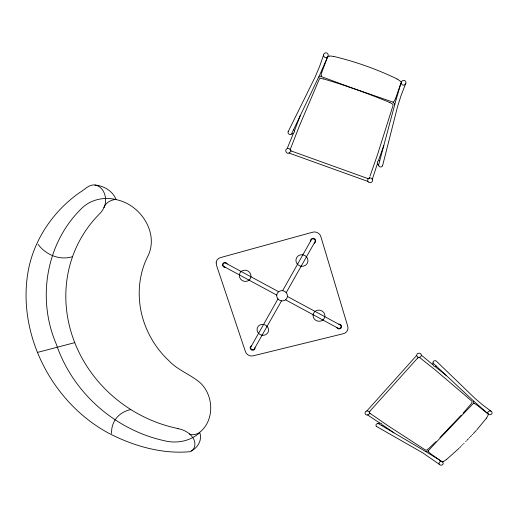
<?xml version="1.0" encoding="UTF-8"?>
<svg xmlns="http://www.w3.org/2000/svg" width="518" height="518" viewBox="0 0 518 518"><rect width="100%" height="100%" fill="white"/><g stroke="black" fill="none" stroke-linecap="round" stroke-linejoin="round"><path stroke-width="0.78" d="M276.78 295.053L276.774 295.092A5.284 4.999 19 0 0 277.972 298.886L278.017 298.925A5.381 5.089 19 0 0 281.527 300.841M285.522 299.805A5.381 5.089 19 0 0 287.373 296.49L287.393 296.438A5.284 4.999 18.9 0 0 286.195 292.644L286.156 292.605M321.121 75.259L321.348 76.606L352.123 87.995L393.084 102.143L393.984 101.476A16.149 15.546 -53.1 0 0 395.454 98.698M428.606 451.897L428.179 450.893L434.382 444.133L473.31 403.477L473.776 401.185L433.508 363.519M382.621 165.546L397.552 106.643L401.152 95.293L405.529 84.058M378.677 164.62L395.694 101.075L401.126 82.589M433.106 362.768C432.096 363.934 433.942 368.078 436.234 366.058M321.743 72.475L327.667 56.721A2.545 2.441 -72.6 0 0 328.062 55.996A2.409 2.312 -72.6 0 0 326.45 52.875A2.409 2.312 -72.6 0 0 323.595 54.979L319.651 66.323L315.022 77.26L288.196 131.643M400.841 83.417L395.493 98.711M293.182 133.89L287.16 148.627C284.039 149.812 286.493 154.662 289.005 153.03L367.968 181.462C368.835 184.168 374.067 182.181 372.3 179.299L377.292 164.096M290.261 149.404L299.164 126.483L318.712 80.491L319.593 78.626L321.147 78.49A23.822 23.284 -72.9 0 1 323.627 78.963M400.964 83.689L401.249 82.835M378.639 159.991L383.857 145.377M369.994 176.204L377.531 154.591L391.478 110.386L393.136 104.94L392.294 103.917A21.639 20.973 -45.5 0 0 389.776 102.525M369.599 177.279L369.379 177.862M294.813 129.908L300.323 115.462M327.92 56.604L327.706 57.155M327.583 56.928L320.344 73.55L291.783 133.417M103.995 207.407C108.158 199.378 104.157 185.256 93.59 184.92C88.112 185.101 84.279 190.119 79.727 192.502C53.969 210.599 34.712 238.241 28.522 269.276C16.194 333.178 51.392 401.916 107.984 432.821C132.815 445.849 161.888 454.331 190.009 451.683C196.277 449.397 196.089 440.734 191.906 436.486C191.53 435.521 187.71 432.834 190.223 434.239C190.941 434.524 191.712 434.667 192.482 434.686C194.457 434.738 196.387 434.129 198.187 433.359C215.203 421.989 214.374 394.081 198.724 381.52C189.225 374.015 177.266 369.716 168.803 360.632C159.557 351.987 152.091 341.453 147.028 329.856C136.856 307.187 136.331 280.108 147.164 257.575C159.991 234.24 141.265 205.05 116.867 199.78C104.636 196.49 90.715 199.326 81.637 208.417C45.985 243.136 36.797 298.828 56.281 344.12C72.63 392.644 115.113 430.147 165.106 440.889C177.046 443.764 190.488 441.096 199.657 432.666M104.034 207.323C105.789 202.292 111.635 199.754 116.006 199.365C112.633 190.902 103.768 185.781 94.956 184.991M250.867 346.963L277.991 298.892M224.08 266.628L276.774 295.105A5.381 5.089 19 0 1 278.645 291.783A5.413 5.115 19 0 1 282.614 290.708L311.299 239.853M254.973 347.785L254.96 347.753A2.448 2.26 21.7 0 1 253.172 350.2A2.448 2.26 21.7 0 1 250.317 348.659A2.448 2.26 21.7 0 1 251.45 345.882L251.515 345.823M254.312 348.899L281.546 300.829A5.413 5.122 19 0 0 285.496 299.792L338.001 328.166M314.918 241.9L286.195 292.651A5.381 5.089 19 0 0 282.647 290.734M369.813 411.298L417.657 358.048M381.863 425.634C382.912 423.051 379.351 422.72 377.823 423.588M486.402 418.233L476.916 429.739M476.301 430.413L473.329 433.618M463.066 413.202L470.525 404.597A19.833 17.729 -1.4 0 0 471.937 402.538L472.105 401.398L464.568 394.871L435.334 370.027L419.619 357.511M461.266 415.138L439.931 437.593M472.274 434.751L472.63 434.369M471.542 435.521L470.422 436.7M469.263 437.911L469.658 437.503M468.473 438.733L466.847 440.417M465.643 441.653L466.038 441.245M463.701 443.641L464.076 443.253M436.026 441.595L428.904 448.374A21.4 18.959 4 0 1 427.188 449.708L425.913 450.239L424.397 449.333L387.807 425.615L370.182 413.448M462.574 444.781L462.943 444.405M473.31 403.477L474.326 403.567M461.48 445.881L461.842 445.519M460.767 446.594L459.719 447.63M459.045 448.297L446.38 459.628M191.375 450.977C197.837 447.617 202.493 439.821 199.754 432.582M377.836 423.588L377.849 423.582A1.923 1.716 6.9 0 0 376.664 426.618M328.736 56.307L329.124 56.184M314.277 243.084L314.238 243.097A2.577 2.499 12 0 0 315.553 240.028A2.577 2.499 12 0 0 312.548 238.403A2.577 2.499 12 0 0 310.567 241.09L310.586 241.123M378.664 423.808L425.828 451.618L428.179 450.893M443.175 461.434L442.825 461.506M37.607 352.382L74.747 342.644M318.628 77.163L321.348 76.606M225.33 267.327L225.362 267.32A2.512 2.376 32.3 0 1 222.591 265.43A2.512 2.376 32.3 0 1 224.074 262.639A2.512 2.376 32.3 0 1 227.162 263.882L227.234 263.953M338.772 324.216L338.804 324.21A2.525 2.357 8.6 0 1 341.517 326.087A2.525 2.357 8.6 0 1 339.892 328.794A2.525 2.357 8.6 0 1 336.797 327.544L336.726 327.473M291.161 134.104C293.719 134.324 296.154 130.458 293.57 129.74M379.532 422.889L367.566 414.924C365.255 415.922 363.565 411.447 366.848 410.968L416.718 355.354C416.304 352.557 421.438 352.331 421.322 355.134L432.621 364.53M367.294 178.354L291.537 151.088M333.378 56.339C355.29 61.532 376.793 69.172 397.079 78.943M379.746 160.664C377.357 159.861 376.385 163.481 378.736 165.579M323.633 78.95C346.063 85.606 368.194 93.493 389.789 102.499M225.945 263.261L278.652 291.738M287.386 296.458L340.048 324.909M376.703 426.567L422.999 453.01L439.465 464.432M425.828 451.618L442.068 461.635M130.814 409.563L130.827 409.57A28.891 25.201 28.7 0 0 115.902 418.764L114.931 420.202A28.891 25.201 28.7 0 0 111.616 433.508M490.941 411.117L482.698 404.972L474.935 398.342L436.298 361.078A2.007 1.826 -1.6 0 0 433.035 362.781M382.744 425.019L393.958 432.854M370.143 413.416L369.658 413.066M488.034 413.746L488.06 413.765A2.286 2.014 -3.1 0 0 488.532 414.264A2.169 1.91 -3 0 0 492.003 413.364A2.169 1.91 -3 0 0 489.737 410.91A2.169 1.91 -3 0 0 488.034 413.746L473.776 401.185M442.443 461.985A2.201 1.923 2.9 0 0 441.796 461.642L430.328 453.515A15.501 13.636 2.1 0 1 428.587 451.91M488.066 413.992L476.722 404.908A14.491 12.827 -1.3 0 0 474.346 403.528M435.644 367.055L446.645 375.777M393.091 102.143L394.833 104.293M290.261 149.812A2.305 2.286 69.1 0 1 290.352 150.039L290.352 150.039A3.872 3.84 76.2 0 0 291.556 151.042M372.274 179.26L372.3 179.299A2.428 2.37 -22.1 0 0 369.153 178.166M367.968 181.462A2.422 2.363 -22.1 0 1 369.107 178.186M405.51 84.046A2.415 2.299 -51.2 0 1 401.23 82.874A2.564 2.448 -51.2 0 1 401.418 82.025M401.398 82.019A2.435 2.318 -51.2 0 1 404.713 80.64A2.435 2.318 -51.2 0 1 405.542 84.065M382.692 165.566A2.13 2.072 -29.3 0 1 378.664 165.598M290.358 150.045A2.383 2.363 69.1 0 1 289.005 153.024M287.16 148.621A2.396 2.376 69.1 0 1 290.242 149.767M291.161 134.175A2.098 2.072 85.2 0 1 288.131 131.611M327.654 56.766A2.389 2.299 -72.6 0 1 323.627 54.986M329.124 56.067A15.579 15.041 -70.5 0 1 333.346 56.449M397.008 79.092A14.232 13.662 -51.5 0 1 400.77 81.63M368.92 178.347A3.859 3.768 -24.4 0 1 367.307 178.302M321.089 75.252A17.547 16.971 -67.3 0 1 321.769 72.481M421.322 355.134A2.312 2.111 -0.5 0 1 419.127 357.375A2.312 2.111 -0.5 0 1 416.705 355.348M366.835 410.962A2.221 2.001 7.6 0 1 369.418 412.665A2.221 2.001 7.6 0 1 367.566 414.924M442.456 461.972A2.091 1.819 2.9 0 1 442.068 464.989A2.091 1.819 2.9 0 1 439.031 463.461A2.091 1.819 2.9 0 1 441.796 461.642M446.309 459.563A13.682 12.005 2.7 0 1 443.227 461.512M488.189 414.814A12.775 11.292 -2.1 0 1 486.279 418.155M417.689 358.08A3.658 3.335 -0.3 0 1 418.997 357.329M369.347 412.542A3.594 3.225 7.1 0 1 369.852 411.318M315.08 311.389A5.957 5.594 11.8 0 1 321.801 310.891A5.957 5.594 11.8 0 1 324.831 316.66M324.754 316.647A5.439 5.102 11.7 0 1 322.798 319.949M322.85 320.007A5.957 5.594 11.8 0 1 316.148 320.493A5.957 5.594 11.8 0 1 313.112 314.75M313.196 314.763A5.439 5.109 11.9 0 1 315.132 311.447M254.422 348.97A2.13 1.962 21.7 0 1 250.731 346.905M340.125 324.805A2.195 2.046 8.7 0 1 337.937 328.295M258.54 333.314A5.847 5.439 20.9 0 1 257.731 327.098A5.847 5.439 20.9 0 1 263.545 324.449M263.532 324.521A5.335 4.966 20.9 0 1 267.048 326.418M267.107 326.372A5.847 5.439 20.9 0 1 267.903 332.582A5.847 5.439 20.9 0 1 262.089 335.224M262.102 335.152A5.335 4.96 21 0 1 258.599 333.268M306.514 256.798A6.048 5.808 15.4 0 1 301.152 266.265M297.377 264.219A6.048 5.808 15.4 0 1 302.726 254.746M302.823 254.888A5.523 5.303 15.3 0 1 306.449 256.85M301.165 266.187A5.517 5.297 15.5 0 1 297.552 264.232M224.009 266.731A2.182 2.066 32.2 0 1 226.01 263.125M241.174 271.458A5.944 5.633 27.5 0 1 250.958 276.741M250.874 276.735A5.426 5.141 27.4 0 1 249.035 280.102M249.087 280.167A5.944 5.633 27.5 0 1 239.329 274.89M239.407 274.903A5.426 5.141 27.6 0 1 241.226 271.523M311.188 239.776A2.24 2.169 12 0 1 314.135 239.161A2.24 2.169 12 0 1 315.067 241.964M177.985 428.651A22.423 19.606 25.5 0 1 189.193 433.592M177.991 428.554A133.605 123.744 31.7 0 1 73.601 339.614A133.605 123.744 31.7 0 1 99.488 213.915A25.227 22.98 52.5 0 0 103.995 207.491M72.559 256.637A31.41 28.27 49.3 0 1 52.894 255.762L50.984 254.94A31.41 28.27 49.3 0 1 38.047 244.308M216.174 262.814L216.692 265.851L245.195 350.913C246.037 354.778 250.272 356.973 253.949 355.633L342.515 333.916C346.464 333.495 349.223 329.357 347.533 325.615L321.102 237.432C320.37 233.217 315.766 230.814 311.849 232.42L221.264 257.388C218.687 257.945 216.071 259.945 216.174 262.814"/></g></svg>
